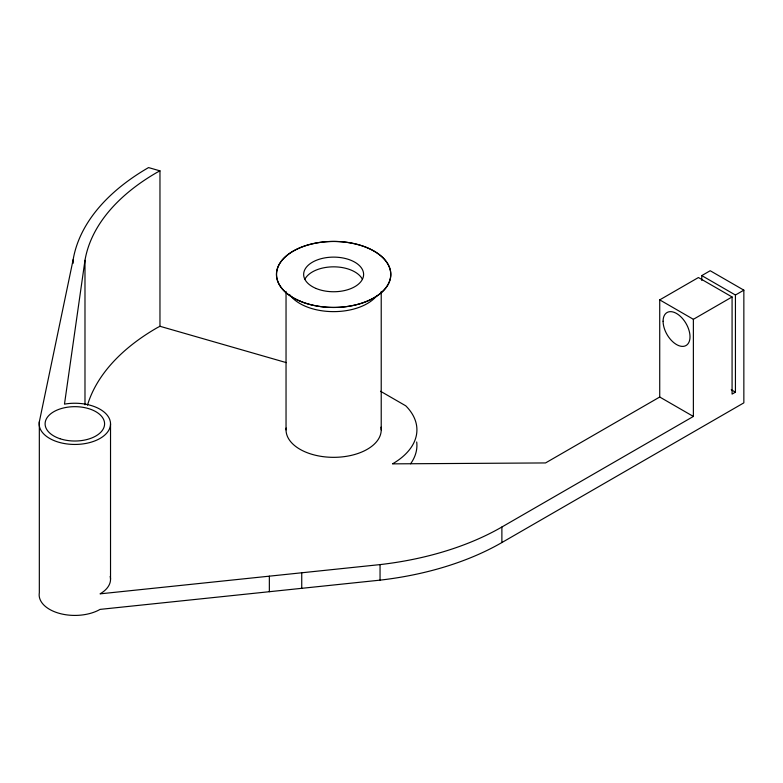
<?xml version="1.0" encoding="UTF-8"?>
<svg xmlns="http://www.w3.org/2000/svg" width="783" height="783" viewBox="0 0 783 783"><rect width="100%" height="100%" fill="white"/><g stroke="black" fill="none" stroke-linecap="round" stroke-linejoin="round"><path stroke-width="1.17" d="M159.967 170.86L156.962 172.436A249.846 144.248 0 0 0 84.985 260.299L64.48 404.126A35.695 20.603 0 0 1 78.339 403.333L81.804 403.636A35.695 20.603 0 0 1 109.845 419.825L110.364 421.822A35.695 20.603 0 0 1 74.845 444.45A35.695 20.603 0 0 1 39.326 421.822L73.152 259.623A261.747 151.119 0 0 1 148.555 167.582L159.967 170.86L159.967 326.286L156.962 327.862A249.846 144.248 0 0 0 87.461 405.202M380.528 391.255L405.76 405.819A83.282 48.086 0 0 1 392.518 463.859L545.545 462.939L659.726 397.02L659.726 299.879L698.416 277.534L732.076 296.963L732.076 394.103L735.433 392.166L735.433 295.025L701.783 275.596L701.783 280.451M701.783 275.596L710.201 270.732L743.85 290.16L743.85 402.854L501.883 542.55A237.954 137.377 0 0 1 380.049 580.144L100.077 609.389A35.695 20.603 0 0 1 59.586 613.441A35.695 20.603 0 0 1 39.326 592.8L39.326 421.822M659.726 299.879L693.376 319.307L732.076 296.963M735.433 295.025L743.85 290.16M110.168 576.484L110.364 577.257A35.695 20.603 0 0 1 100.077 593.847L380.049 564.602A237.954 137.377 0 0 0 501.883 527.008L693.376 416.448L693.376 319.307M159.967 326.286L286.343 362.637M731.234 389.738L735.433 392.166M659.726 397.02L693.376 416.448M501.883 527.008L501.883 542.55M381.223 291.433L381.223 429.857M380.049 564.602L380.049 580.144M301.739 572.784L301.739 588.327M286.04 291.433L286.04 429.857M269.352 576.161L269.352 591.703M110.53 423.848L110.53 579.273M84.985 260.299L84.985 404.791M73.152 259.623L73.152 263.284M416.703 441.984A83.282 48.086 0 0 1 410.576 463.8M380.988 427.166A47.587 27.474 0 0 1 334.41 457.331A47.587 27.474 0 0 1 286.147 428.066M376.975 295.485A47.587 27.474 0 0 1 332.853 311.624A47.587 27.474 0 0 1 289.661 294.662M304.939 279.12A29.979 17.314 0 0 1 333.627 266.837A29.979 17.314 0 0 1 362.323 279.12M300.32 301.269A57.188 33.013 0 0 0 390.541 277.671A57.188 33.013 0 0 0 310.029 244.365A57.188 33.013 0 0 0 300.32 301.269A57.11 32.974 0 0 0 390.463 277.662A57.11 32.974 0 0 0 310.058 244.404A57.11 32.974 0 0 0 300.369 301.23M316.166 288.506A29.979 17.314 0 0 0 363.469 276.135A29.979 17.314 0 0 0 321.255 258.664A29.979 17.314 0 0 0 316.166 288.506M59.968 438.715A29.744 17.177 0 0 0 104.589 423.848A29.744 17.177 0 0 0 59.968 408.971A29.744 17.177 0 0 0 59.968 438.715M663.084 321.245A19.037 10.991 60 0 0 683.275 346.37A19.037 10.991 60 0 0 683.275 319.444A19.037 10.991 60 0 0 663.084 321.245"/></g></svg>
